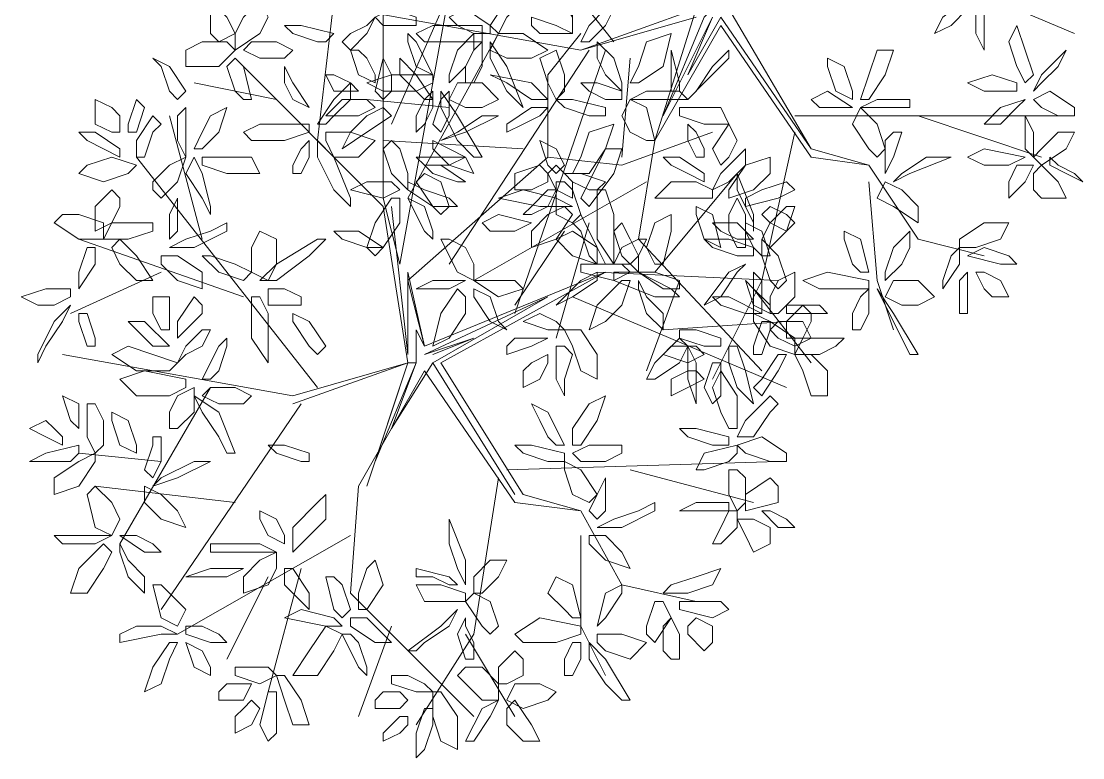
# Model space of a CAD drawing. Header units: millimetres. Extents: x 2529 to 2673, y 1639 to 1859.
# Drawn here: x 2566.157 to 2569.8, y 1700.599 to 1703.127 of the extents above; entities that cross this region are included whole.
import ezdxf

# ---------------------------------------------------------------- set-up
doc = ezdxf.new("R2010")
doc.units = ezdxf.units.MM
doc.layers.add('PDF_0', color=7, linetype='Continuous')

msp = doc.modelspace()

# ---------------------------------------------------------------- linework, layer by layer
at = {"layer": 'PDF_0', "lineweight": 9}
for points in [[(2569.4613, 1702.322), (2569.2354, 1702.3785), (2569.0659, 1702.6326), (2568.8683, 1702.6609), (2568.5576, 1703.1127), (2568.3317, 1702.7173), (2568.4729, 1703.1692), (2568.3882, 1703.7057), (2567.8799, 1704.214)], [(2568.1905, 1703.0562), (2567.541, 1703.8752)], [(2569.0377, 1703.3951), (2569.7719, 1703.0845)], [(2568.5576, 1703.1692), (2568.6988, 1703.2257), (2568.5294, 1703.1974), (2568.5011, 1703.2821), (2568.5294, 1703.1692), (2568.5011, 1703.1409), (2568.3599, 1702.8021), (2568.5294, 1703.1409), (2568.4447, 1702.9433), (2568.5576, 1703.1409), (2568.8683, 1702.6891), (2568.5859, 1703.1692), (2568.8683, 1702.6891), (2569.0659, 1702.6326)], [(2567.428, 1702.7738), (2567.6257, 1703.2257), (2567.4563, 1702.2937), (2567.3998, 1702.5197), (2567.3998, 1703.1974)], [(2567.1739, 1702.7173), (2567.2304, 1703.1974)], [(2568.0775, 1703.028), (2567.2868, 1703.1692)], [(2568.4729, 1703.1409), (2568.0775, 1703.028), (2568.4729, 1703.1692)], [(2567.7952, 1703.0845), (2567.4845, 1702.5197)], [(2568.0775, 1703.0845), (2567.9646, 1702.9433), (2567.9646, 1702.6609), (2568.2187, 1702.6326), (2568.5294, 1702.7456)], [(2568.1058, 1703.028), (2567.6257, 1702.2937)], [(2567.8516, 1702.1243), (2568.1623, 1703.028)], [(2567.5692, 1701.9831), (2567.7104, 1702.0396), (2567.541, 1701.9831), (2567.9646, 1702.1808), (2567.5692, 1701.9549), (2567.428, 1701.729), (2567.5128, 1701.9549), (2567.3716, 1701.616), (2567.4845, 1701.9549), (2567.3998, 1702.4914), (2566.8915, 1702.9997)], [(2568.2187, 1702.6609), (2568.247, 1702.9997)], [(2567.0327, 1702.8585), (2566.7503, 1702.915)], [(2567.6257, 1702.8303), (2567.3433, 1702.8585)], [(2566.7785, 1702.3785), (2566.6656, 1702.8021)], [(2568.8118, 1702.8021), (2569.7437, 1702.8021)], [(2569.2354, 1702.8021), (2569.659, 1702.6609)], [(2568.8118, 1702.7456), (2568.6988, 1702.2373), (2568.5294, 1701.8984)], [(2567.8799, 1702.6891), (2567.3998, 1702.7173)], [(2568.3317, 1702.7173), (2568.2752, 1702.3785), (2568.6988, 1701.9266)], [(2567.1739, 1701.8701), (2566.5526, 1702.6609)], [(2567.9646, 1702.6609), (2567.4845, 1702.2373), (2567.541, 1702.0113), (2568.1623, 1702.2655), (2567.5975, 1701.9549), (2567.8799, 1701.503), (2568.0775, 1701.4466)], [(2568.3317, 1702.2655), (2568.6141, 1702.6044)], [(2568.3035, 1702.5761), (2567.7104, 1702.2373)], [(2569.0659, 1702.5761), (2569.0942, 1702.2373), (2569.1507, 1702.0678)], [(2567.428, 1702.4914), (2567.4845, 1701.9831), (2567.4845, 1702.2655), (2567.541, 1702.0113), (2567.5128, 1702.0678), (2567.5128, 1701.9549), (2567.4845, 1701.9549), (2567.3433, 1701.5313)], [(2568.1058, 1702.4349), (2567.9928, 1702.0396)], [(2566.9197, 1702.1808), (2566.3549, 1702.3785)], [(2568.0211, 1702.4067), (2567.8516, 1702.1525)], [(2566.6373, 1702.2655), (2566.3267, 1702.1243)], [(2568.134, 1702.2655), (2568.7553, 1702.2373)], [(2568.4164, 1702.2373), (2568.3035, 1701.9266)], [(2568.6706, 1702.209), (2568.8683, 1701.9549)], [(2568.0493, 1702.1808), (2568.7835, 1701.8701)], [(2568.3599, 1702.0678), (2568.7835, 1702.0961)], [(2567.0892, 1701.8137), (2567.4845, 1701.9549), (2567.0892, 1701.8419), (2566.2985, 1701.9831)], [(2567.5692, 1701.9549), (2567.8516, 1701.503), (2567.5692, 1701.9549)], [(2568.4729, 1701.1359), (2568.2187, 1701.1924), (2568.0775, 1701.4466), (2567.8516, 1701.4748), (2567.541, 1701.9266), (2567.3151, 1701.5313), (2567.2868, 1701.1642), (2567.7104, 1700.7406)], [(2566.8068, 1701.8701), (2566.4961, 1701.3336)], [(2567.1174, 1701.8137), (2566.6373, 1701.1077)], [(2566.6373, 1701.616), (2566.3549, 1701.6442)], [(2567.8234, 1701.5878), (2568.7553, 1701.616)], [(2568.247, 1701.5878), (2568.6706, 1701.4748)], [(2567.7952, 1701.5595), (2567.7104, 1701.023), (2567.5128, 1700.7123)], [(2566.8915, 1701.4748), (2566.4114, 1701.5313)], [(2567.2868, 1701.3618), (2566.6938, 1701.023)], [(2568.0775, 1701.3618), (2568.0775, 1701.0512), (2568.1623, 1700.8818)], [(2567.1174, 1701.2489), (2567.0044, 1700.8253)], [(2567.0044, 1701.2206), (2566.8632, 1700.9382)], [(2567.428, 1701.0512), (2567.3151, 1700.7406)], [(2567.6822, 1701.023), (2567.8516, 1700.7406)]]:
    msp.add_lwpolyline(points, dxfattribs=at)
for points in [[(2567.9928, 1703.2257), (2568.0493, 1703.1409), (2568.0493, 1703.0845), (2568.0493, 1703.1692), (2568.0211, 1703.2821), (2567.9928, 1703.2821)], [(2567.8234, 1703.1409), (2567.8799, 1703.1974), (2567.8799, 1703.2539), (2567.8234, 1703.1974), (2567.7669, 1703.1127), (2567.7952, 1703.0845)], [(2569.4048, 1703.1692), (2569.3483, 1703.1127), (2569.2919, 1703.0845), (2569.3201, 1703.1409), (2569.4331, 1703.2257), (2569.4331, 1703.1974)], [(2566.9762, 1703.1974), (2567.0044, 1703.1409), (2566.9762, 1703.0845), (2566.8915, 1703.028), (2566.8915, 1703.0845), (2566.9197, 1703.1409)], [(2569.4613, 1703.1409), (2569.4613, 1703.0562), (2569.4613, 1703.028), (2569.4331, 1703.0845), (2569.4331, 1703.1974), (2569.4613, 1703.1974)], [(2566.8632, 1703.1409), (2566.8915, 1703.0845), (2566.835, 1703.0562), (2566.8068, 1703.0845), (2566.8068, 1703.1692), (2566.835, 1703.1692)], [(2567.2868, 1703.0845), (2567.3433, 1703.1127), (2567.3716, 1703.1409), (2567.3433, 1703.0845), (2567.2868, 1703.028), (2567.2586, 1703.0562)], [(2567.4845, 1703.1127), (2567.3998, 1703.1127), (2567.3716, 1703.1409), (2567.428, 1703.1692), (2567.5128, 1703.1409), (2567.5128, 1703.1127)], [(2567.7104, 1703.0845), (2567.654, 1703.1127), (2567.6257, 1703.1409), (2567.6822, 1703.1692), (2567.7669, 1703.1127), (2567.7669, 1703.0845)], [(2567.9364, 1703.0845), (2567.9928, 1703.0845), (2568.0493, 1703.0845), (2567.9928, 1703.1127), (2567.9081, 1703.1409), (2567.9081, 1703.1127)], [(2568.0775, 1703.0562), (2568.1058, 1703.0562), (2568.1623, 1703.1127), (2568.1905, 1703.1692), (2568.1623, 1703.1692), (2568.1058, 1703.1127)], [(2567.1739, 1703.0562), (2567.0892, 1703.0845), (2567.0609, 1703.1127), (2567.1174, 1703.1127), (2567.2304, 1703.0845), (2567.2021, 1703.0562)], [(2567.654, 1703.0562), (2567.541, 1703.0562), (2567.5128, 1703.0845), (2567.5692, 1703.1127), (2567.7387, 1703.1127), (2567.7387, 1703.0562)], [(2569.6025, 1702.915), (2569.6307, 1702.9433), (2569.6025, 1703.028), (2569.5743, 1703.1127), (2569.546, 1703.0562), (2569.5743, 1702.9715)], [(2567.5128, 1702.9715), (2567.5692, 1702.9433), (2567.5128, 1703.0562), (2567.4845, 1703.0845), (2567.4845, 1703.0562)], [(2567.6822, 1702.9715), (2567.7104, 1703.028), (2567.7104, 1703.0845), (2567.654, 1703.028), (2567.6257, 1702.9433), (2567.6257, 1702.915)], [(2567.7669, 1703.028), (2567.7952, 1703.0845), (2567.8799, 1703.0845), (2567.9646, 1703.028), (2567.9081, 1702.9997), (2567.8234, 1702.9997)], [(2568.247, 1702.915), (2568.2752, 1702.915), (2568.3599, 1702.9715), (2568.3882, 1703.0845), (2568.3035, 1703.0562), (2568.2752, 1702.9715)], [(2566.7785, 1703.0562), (2566.8632, 1703.0562), (2566.8915, 1703.028), (2566.835, 1702.9715), (2566.722, 1702.9715), (2566.722, 1703.028)], [(2566.9197, 1703.028), (2566.948, 1703.0562), (2567.0327, 1703.0562), (2567.0892, 1703.028), (2567.0609, 1702.9997), (2566.9762, 1702.9997)], [(2567.3433, 1702.9997), (2567.3716, 1702.9433), (2567.3716, 1702.915), (2567.3151, 1702.9433), (2567.2868, 1703.028), (2567.3151, 1703.028)], [(2567.6822, 1702.915), (2567.7104, 1702.915), (2567.7387, 1702.9715), (2567.7387, 1703.0562), (2567.7104, 1703.028), (2567.6822, 1702.9715)], [(2567.8234, 1702.8868), (2567.8799, 1702.8303), (2567.8234, 1702.9715), (2567.7669, 1703.0562), (2567.7669, 1702.9997)], [(2567.9928, 1702.8585), (2568.0211, 1702.8868), (2568.0211, 1702.9433), (2567.9928, 1703.028), (2567.9364, 1702.9997), (2567.9646, 1702.915)], [(2568.1623, 1702.9433), (2568.134, 1702.9997), (2568.134, 1703.0562), (2568.1905, 1702.9997), (2568.2187, 1702.915), (2568.2187, 1702.8868)], [(2568.3882, 1702.9715), (2568.3882, 1702.8868), (2568.4164, 1702.8868), (2568.4164, 1702.915), (2568.3882, 1703.028), (2568.3882, 1702.9997)], [(2568.5294, 1702.9715), (2568.4729, 1702.8868), (2568.4447, 1702.8585), (2568.5011, 1702.915), (2568.5859, 1702.9997), (2568.5859, 1703.028)], [(2569.0377, 1702.8585), (2569.0659, 1702.8585), (2569.1224, 1702.9433), (2569.1507, 1703.028), (2569.0942, 1703.028), (2569.0659, 1702.9433)], [(2569.7154, 1702.9715), (2569.7437, 1703.028), (2569.659, 1702.9433), (2569.6307, 1702.8868), (2569.659, 1702.915)], [(2566.6656, 1702.8868), (2566.6373, 1702.9715), (2566.6091, 1702.9997), (2566.6656, 1702.9715), (2566.722, 1702.8868), (2566.6938, 1702.8585)], [(2566.8915, 1702.8868), (2566.8632, 1702.9715), (2566.8915, 1702.9997), (2566.9197, 1702.9715), (2566.948, 1702.8585), (2566.9197, 1702.8585)], [(2567.428, 1702.9433), (2567.3998, 1702.9997), (2567.3716, 1702.8868), (2567.3998, 1702.8585), (2567.428, 1702.8868)], [(2567.5128, 1702.8868), (2567.4563, 1702.9433), (2567.4563, 1702.9997), (2567.5128, 1702.9433), (2567.5692, 1702.8585), (2567.541, 1702.8585)], [(2568.953, 1702.8868), (2568.9247, 1702.9715), (2568.9247, 1702.9997), (2568.9812, 1702.9715), (2569.0095, 1702.8868), (2569.0095, 1702.8585)], [(2567.0892, 1702.8585), (2567.1456, 1702.8303), (2567.0892, 1702.915), (2567.0609, 1702.9715), (2567.0609, 1702.915)], [(2567.3151, 1702.8868), (2567.2868, 1702.8868), (2567.2304, 1702.8868), (2567.2021, 1702.9433), (2567.2304, 1702.9433), (2567.2868, 1702.915)], [(2567.5128, 1702.8868), (2567.3998, 1702.8868), (2567.3433, 1702.915), (2567.428, 1702.9433), (2567.5692, 1702.9433), (2567.5692, 1702.915)], [(2567.8234, 1702.915), (2567.7669, 1702.9433), (2567.9081, 1702.915), (2567.9646, 1702.8585), (2567.9081, 1702.8585)], [(2569.5178, 1702.8868), (2569.4613, 1702.8868), (2569.4048, 1702.915), (2569.4895, 1702.9433), (2569.5743, 1702.915), (2569.5743, 1702.8868)], [(2567.2304, 1702.8021), (2567.2868, 1702.8585), (2567.2868, 1702.915), (2567.2304, 1702.8585), (2567.1739, 1702.7738), (2567.2021, 1702.7738)], [(2567.5128, 1702.7456), (2567.541, 1702.7738), (2567.5692, 1702.8303), (2567.5692, 1702.8868), (2567.541, 1702.8585), (2567.5128, 1702.8021)], [(2567.5975, 1702.8585), (2567.6257, 1702.8868), (2567.6257, 1702.8021), (2567.5975, 1702.7456), (2567.5692, 1702.7738)], [(2567.654, 1702.7173), (2567.5975, 1702.8303), (2567.5975, 1702.8868), (2567.654, 1702.8021), (2567.7387, 1702.6609), (2567.7104, 1702.6609)], [(2567.6257, 1702.8585), (2567.654, 1702.915), (2567.7387, 1702.915), (2567.7952, 1702.8585), (2567.7387, 1702.8303), (2567.6822, 1702.8303)], [(2568.1623, 1702.8585), (2568.1058, 1702.8868), (2568.0775, 1702.915), (2568.134, 1702.915), (2568.2187, 1702.8868), (2568.2187, 1702.8585)], [(2568.3882, 1702.8585), (2568.2752, 1702.8585), (2568.247, 1702.8585), (2568.3035, 1702.8868), (2568.4164, 1702.8868), (2568.4447, 1702.8585)], [(2568.953, 1702.8303), (2569.0095, 1702.8303), (2568.9247, 1702.8868), (2568.8683, 1702.8585), (2568.8965, 1702.8303)], [(2569.7154, 1702.8021), (2569.659, 1702.8303), (2569.6307, 1702.8585), (2569.6872, 1702.8868), (2569.7719, 1702.8303), (2569.7719, 1702.8021)], [(2566.4961, 1702.7456), (2566.4679, 1702.7456), (2566.4114, 1702.7738), (2566.4114, 1702.8585), (2566.4679, 1702.8303), (2566.4961, 1702.8021)], [(2566.5808, 1702.8303), (2566.5526, 1702.8585), (2566.5244, 1702.7738), (2566.5244, 1702.7456), (2566.5526, 1702.7456)], [(2567.3151, 1702.8021), (2567.2304, 1702.8021), (2567.2021, 1702.8021), (2567.2586, 1702.8585), (2567.3433, 1702.8585), (2567.3716, 1702.8303)], [(2568.1058, 1702.8021), (2568.0211, 1702.8303), (2567.9928, 1702.8585), (2568.0493, 1702.8585), (2568.1623, 1702.8303), (2568.1623, 1702.8021)], [(2568.247, 1702.7456), (2568.2187, 1702.8021), (2568.247, 1702.8585), (2568.3035, 1702.8303), (2568.3317, 1702.7173), (2568.3035, 1702.7173)], [(2569.1789, 1702.8303), (2569.0659, 1702.8303), (2569.0377, 1702.8303), (2569.0942, 1702.8585), (2569.2071, 1702.8585), (2569.2071, 1702.8303)], [(2569.5743, 1702.8303), (2569.6025, 1702.8585), (2569.5178, 1702.8303), (2569.4613, 1702.7738), (2569.5178, 1702.7738)], [(2566.6938, 1702.7173), (2566.722, 1702.6609), (2566.722, 1702.7738), (2566.722, 1702.8303), (2566.6938, 1702.8021)], [(2566.7785, 1702.7456), (2566.8068, 1702.8021), (2566.8632, 1702.8303), (2566.835, 1702.7456), (2566.7785, 1702.6891), (2566.7503, 1702.6891)], [(2567.3998, 1702.8303), (2567.428, 1702.8021), (2567.3433, 1702.7456), (2567.2586, 1702.6891), (2567.2868, 1702.7456), (2567.3433, 1702.8021)], [(2567.8799, 1702.7738), (2567.9364, 1702.8021), (2567.9646, 1702.8303), (2567.9081, 1702.8303), (2567.8234, 1702.7738), (2567.8234, 1702.7456)], [(2568.4164, 1702.8303), (2568.4164, 1702.8021), (2568.5011, 1702.7738), (2568.5859, 1702.7738), (2568.5576, 1702.8303), (2568.4729, 1702.8303)], [(2569.0659, 1702.6891), (2569.0095, 1702.7738), (2569.0377, 1702.8303), (2569.0942, 1702.7738), (2569.1224, 1702.6891), (2569.0942, 1702.6609)], [(2566.6091, 1702.7456), (2566.5808, 1702.6609), (2566.5526, 1702.6609), (2566.5526, 1702.7173), (2566.6091, 1702.8021), (2566.6373, 1702.7738)], [(2567.0609, 1702.7173), (2566.948, 1702.7173), (2566.9197, 1702.7456), (2566.9762, 1702.7738), (2567.1456, 1702.7738), (2567.1456, 1702.7456)], [(2567.7387, 1702.8021), (2567.7952, 1702.8021), (2567.6822, 1702.7456), (2567.5975, 1702.7173), (2567.654, 1702.7456)], [(2568.0493, 1702.6044), (2568.1058, 1702.6044), (2568.1623, 1702.6891), (2568.1905, 1702.7738), (2568.1058, 1702.7456), (2568.0775, 1702.6609)], [(2568.5011, 1702.6609), (2568.4729, 1702.6609), (2568.4447, 1702.7173), (2568.4447, 1702.7738), (2568.4729, 1702.7456), (2568.5011, 1702.6891)], [(2568.6141, 1702.7173), (2568.5859, 1702.7738), (2568.5294, 1702.6891), (2568.5576, 1702.6326), (2568.5859, 1702.6609)], [(2569.6307, 1702.7456), (2569.6307, 1702.6891), (2569.6307, 1702.6609), (2569.6025, 1702.6891), (2569.6025, 1702.7738), (2569.6025, 1702.8021)], [(2566.4396, 1702.6891), (2566.3832, 1702.7173), (2566.3549, 1702.7456), (2566.4114, 1702.7456), (2566.4961, 1702.6891), (2566.4961, 1702.6609)], [(2567.2021, 1702.7173), (2567.2021, 1702.7456), (2567.2868, 1702.7456), (2567.3716, 1702.7173), (2567.3151, 1702.6609), (2567.2304, 1702.6609)], [(2569.1224, 1702.7173), (2569.1224, 1702.6326), (2569.1224, 1702.6044), (2569.1507, 1702.6609), (2569.1789, 1702.7456), (2569.1507, 1702.7456)], [(2569.659, 1702.6891), (2569.7154, 1702.7456), (2569.7719, 1702.7456), (2569.7437, 1702.6891), (2569.659, 1702.6326), (2569.6307, 1702.6609)], [(2567.0892, 1702.6044), (2567.1174, 1702.6044), (2567.1456, 1702.6609), (2567.1456, 1702.7173), (2567.1174, 1702.6891), (2567.0892, 1702.6326)], [(2567.2304, 1702.5479), (2567.1739, 1702.6609), (2567.1739, 1702.7173), (2567.2304, 1702.6609), (2567.2868, 1702.5197), (2567.2868, 1702.4914)], [(2567.4563, 1702.6891), (2567.4845, 1702.6044), (2567.4845, 1702.5479), (2567.428, 1702.6044), (2567.3998, 1702.6891), (2567.428, 1702.7173)], [(2567.5692, 1702.7173), (2567.5692, 1702.6891), (2567.6257, 1702.6326), (2567.7104, 1702.6044), (2567.6822, 1702.6609), (2567.6257, 1702.6891)], [(2567.9928, 1702.6891), (2567.9364, 1702.7173), (2567.9646, 1702.6326), (2567.9928, 1702.6044), (2568.0211, 1702.6326)], [(2568.1058, 1702.5761), (2568.1623, 1702.6891), (2568.2187, 1702.6891), (2568.1905, 1702.6044), (2568.1058, 1702.4914), (2568.0775, 1702.5197)], [(2568.6423, 1702.6326), (2568.5859, 1702.5761), (2568.5294, 1702.5479), (2568.5576, 1702.6044), (2568.6423, 1702.6891), (2568.6423, 1702.6609)], [(2569.546, 1702.6326), (2569.6025, 1702.6609), (2569.4613, 1702.6891), (2569.4048, 1702.6609), (2569.4613, 1702.6326)], [(2566.5526, 1702.6326), (2566.5244, 1702.6044), (2566.4396, 1702.5761), (2566.3549, 1702.6044), (2566.3832, 1702.6326), (2566.4679, 1702.6609)], [(2566.6091, 1702.5761), (2566.6656, 1702.6326), (2566.722, 1702.6609), (2566.6938, 1702.5761), (2566.6373, 1702.5197), (2566.6091, 1702.5479)], [(2566.7785, 1702.5197), (2566.722, 1702.6044), (2566.7503, 1702.6609), (2566.7785, 1702.6044), (2566.8068, 1702.4914), (2566.8068, 1702.4632)], [(2566.7785, 1702.6609), (2566.7785, 1702.6326), (2566.8632, 1702.6044), (2566.9762, 1702.6044), (2566.948, 1702.6609), (2566.835, 1702.6609)], [(2567.6257, 1702.6326), (2567.6822, 1702.6609), (2567.5692, 1702.6609), (2567.5128, 1702.6609), (2567.541, 1702.6326)], [(2567.654, 1702.5761), (2567.6822, 1702.5761), (2567.5975, 1702.6326), (2567.541, 1702.6326), (2567.5692, 1702.6044)], [(2567.9646, 1702.6044), (2567.9646, 1702.5761), (2567.9081, 1702.5479), (2567.8516, 1702.5479), (2567.8516, 1702.6044), (2567.9364, 1702.6326)], [(2567.9928, 1702.6326), (2567.9646, 1702.6044), (2567.9928, 1702.5479), (2568.0493, 1702.5197), (2568.0493, 1702.5761), (2568.0211, 1702.6044)], [(2568.4447, 1702.6044), (2568.3882, 1702.6326), (2568.3599, 1702.6609), (2568.4164, 1702.6609), (2568.5011, 1702.6044), (2568.5011, 1702.5761)], [(2568.5859, 1702.5197), (2568.5859, 1702.5479), (2568.6423, 1702.6326), (2568.7271, 1702.6609), (2568.7271, 1702.6044), (2568.6706, 1702.5479)], [(2569.2636, 1702.6609), (2569.1789, 1702.6044), (2569.1507, 1702.5761), (2569.2071, 1702.6044), (2569.3483, 1702.6609), (2569.3201, 1702.6609)], [(2569.546, 1702.5761), (2569.5743, 1702.6326), (2569.6307, 1702.6326), (2569.6025, 1702.5761), (2569.546, 1702.5197), (2569.546, 1702.5479)], [(2569.6307, 1702.6044), (2569.659, 1702.6326), (2569.7154, 1702.5761), (2569.7437, 1702.5197), (2569.659, 1702.5197), (2569.6307, 1702.5479)], [(2569.6872, 1702.6609), (2569.6872, 1702.6326), (2569.7437, 1702.6044), (2569.8002, 1702.5761), (2569.7719, 1702.6044), (2569.7154, 1702.6326)], [(2567.5692, 1702.4914), (2567.5128, 1702.5761), (2567.541, 1702.6044), (2567.5975, 1702.5761), (2567.6257, 1702.4914), (2567.5975, 1702.4632)], [(2568.1058, 1702.5479), (2568.0493, 1702.5761), (2568.0211, 1702.6044), (2568.0775, 1702.6044), (2568.1623, 1702.5761), (2568.134, 1702.5479)], [(2568.6141, 1702.5479), (2568.6141, 1702.6044), (2568.6706, 1702.4632), (2568.6706, 1702.4067), (2568.6706, 1702.4349)], [(2567.3433, 1702.5761), (2567.2868, 1702.5479), (2567.3998, 1702.5197), (2567.4563, 1702.5479), (2567.428, 1702.5761)], [(2567.541, 1702.5479), (2567.6257, 1702.5197), (2567.654, 1702.4914), (2567.5692, 1702.4914), (2567.4845, 1702.5479), (2567.4845, 1702.5761)], [(2568.0493, 1702.5479), (2568.0775, 1702.4632), (2568.0493, 1702.4349), (2567.9928, 1702.4632), (2567.9928, 1702.5761), (2568.0211, 1702.5761)], [(2568.5294, 1702.5479), (2568.5294, 1702.5197), (2568.4164, 1702.5197), (2568.3317, 1702.5197), (2568.3882, 1702.5761), (2568.4729, 1702.5761)], [(2568.6988, 1702.5479), (2568.7835, 1702.5761), (2568.8118, 1702.5479), (2568.7553, 1702.5197), (2568.6423, 1702.4914), (2568.6423, 1702.5197)], [(2569.1224, 1702.5761), (2569.0942, 1702.5197), (2569.1507, 1702.4914), (2569.2354, 1702.4349), (2569.2354, 1702.4914), (2569.1789, 1702.5479)], [(2566.4961, 1702.4914), (2566.4679, 1702.4349), (2566.4114, 1702.4067), (2566.4114, 1702.4914), (2566.4679, 1702.5479), (2566.4961, 1702.5197)], [(2566.6656, 1702.4632), (2566.6938, 1702.5197), (2566.6938, 1702.4067), (2566.6656, 1702.3785), (2566.6656, 1702.4067)], [(2567.4563, 1702.5197), (2567.428, 1702.5197), (2567.3716, 1702.4349), (2567.3433, 1702.3502), (2567.3998, 1702.3502), (2567.4563, 1702.4349)], [(2567.541, 1702.4914), (2567.4845, 1702.5197), (2567.541, 1702.4067), (2567.5692, 1702.3785), (2567.5692, 1702.4067)], [(2567.8799, 1702.5479), (2567.7952, 1702.5197), (2567.9364, 1702.4914), (2568.0493, 1702.4914), (2567.9928, 1702.5197)], [(2567.9928, 1702.5479), (2567.9646, 1702.5479), (2567.9081, 1702.4914), (2567.8799, 1702.4632), (2567.9081, 1702.4632), (2567.9646, 1702.4914)], [(2568.1905, 1702.4632), (2568.1905, 1702.3502), (2568.1905, 1702.2937), (2568.134, 1702.3785), (2568.134, 1702.5479), (2568.1623, 1702.5479)], [(2568.5859, 1702.4067), (2568.5859, 1702.4632), (2568.6141, 1702.5197), (2568.6423, 1702.4632), (2568.6423, 1702.3502), (2568.6141, 1702.3502)], [(2568.0211, 1702.4914), (2568.0493, 1702.4632), (2567.9928, 1702.3785), (2567.9081, 1702.3502), (2567.9081, 1702.4067), (2567.9646, 1702.4632)], [(2568.5011, 1702.3785), (2568.5576, 1702.3502), (2568.5294, 1702.4632), (2568.4729, 1702.4914), (2568.4729, 1702.4632)], [(2568.6988, 1702.3785), (2568.7271, 1702.3502), (2568.7835, 1702.4067), (2568.8118, 1702.4914), (2568.7835, 1702.4914), (2568.7271, 1702.4349)], [(2568.6988, 1702.4632), (2568.7271, 1702.4914), (2568.7835, 1702.4632), (2568.8118, 1702.4349), (2568.7835, 1702.4067), (2568.7271, 1702.4349)], [(2566.3549, 1702.4632), (2566.4396, 1702.4349), (2566.4396, 1702.3785), (2566.3549, 1702.3785), (2566.2702, 1702.4349), (2566.2985, 1702.4632)], [(2567.8516, 1702.4067), (2567.9081, 1702.4349), (2567.7952, 1702.4632), (2567.7387, 1702.4349), (2567.7669, 1702.4067)], [(2568.0775, 1702.4067), (2568.1058, 1702.322), (2568.134, 1702.2937), (2568.134, 1702.3502), (2568.0775, 1702.4632), (2568.0493, 1702.4349)], [(2568.3035, 1702.3502), (2568.3317, 1702.4349), (2568.3882, 1702.4632), (2568.3882, 1702.4067), (2568.3599, 1702.2937), (2568.3317, 1702.2937)], [(2566.6091, 1702.4349), (2566.6091, 1702.4067), (2566.5244, 1702.3785), (2566.4396, 1702.3785), (2566.4679, 1702.4349), (2566.5526, 1702.4349)], [(2566.8068, 1702.4067), (2566.722, 1702.3785), (2566.6656, 1702.3502), (2566.7503, 1702.3502), (2566.8632, 1702.4067), (2566.8632, 1702.4349)], [(2568.247, 1702.3785), (2568.2752, 1702.322), (2568.2752, 1702.2655), (2568.2187, 1702.322), (2568.1905, 1702.4067), (2568.2187, 1702.4349)], [(2568.5576, 1702.4067), (2568.5294, 1702.4349), (2568.6141, 1702.4349), (2568.6706, 1702.3785), (2568.6141, 1702.3785)], [(2568.6706, 1702.3502), (2568.6423, 1702.4067), (2568.6423, 1702.4349), (2568.6988, 1702.4067), (2568.7271, 1702.322), (2568.6988, 1702.322)], [(2569.3766, 1702.3502), (2569.3766, 1702.3785), (2569.4613, 1702.4349), (2569.546, 1702.4349), (2569.5178, 1702.3785), (2569.4331, 1702.3502)], [(2566.4679, 1702.3502), (2566.4961, 1702.3785), (2566.5526, 1702.322), (2566.6091, 1702.2373), (2566.5526, 1702.2373), (2566.4961, 1702.2937)], [(2567.0044, 1702.2373), (2566.948, 1702.2655), (2566.948, 1702.3502), (2566.9762, 1702.4067), (2567.0327, 1702.3785), (2567.0327, 1702.2937)], [(2567.1456, 1702.322), (2567.0327, 1702.2373), (2566.9762, 1702.2373), (2567.0327, 1702.2937), (2567.1739, 1702.3785), (2567.2021, 1702.3785)], [(2567.3433, 1702.3502), (2567.2586, 1702.3785), (2567.2304, 1702.4067), (2567.3151, 1702.4067), (2567.3998, 1702.3502), (2567.3716, 1702.322)], [(2567.6822, 1702.3502), (2567.7104, 1702.2937), (2567.7104, 1702.2373), (2567.654, 1702.2655), (2567.5975, 1702.3785), (2567.6257, 1702.3785)], [(2568.1623, 1702.2937), (2568.134, 1702.2937), (2568.0493, 1702.322), (2567.9928, 1702.3785), (2568.0493, 1702.4067), (2568.134, 1702.3502)], [(2568.3035, 1702.3785), (2568.2752, 1702.3785), (2568.2187, 1702.3502), (2568.1905, 1702.2937), (2568.247, 1702.2937), (2568.2752, 1702.322)], [(2568.6706, 1702.322), (2568.6706, 1702.3502), (2568.5859, 1702.3785), (2568.5011, 1702.3785), (2568.5294, 1702.3502), (2568.6141, 1702.322)], [(2568.7271, 1702.2373), (2568.6988, 1702.322), (2568.6988, 1702.3785), (2568.7553, 1702.322), (2568.7835, 1702.2373), (2568.7553, 1702.209)], [(2569.0095, 1702.2937), (2568.9812, 1702.3785), (2568.9812, 1702.4067), (2569.0377, 1702.3785), (2569.0659, 1702.2655), (2569.0377, 1702.2655)], [(2569.1789, 1702.2937), (2569.2071, 1702.3502), (2569.2071, 1702.4067), (2569.1507, 1702.3502), (2569.1224, 1702.2655), (2569.1224, 1702.2373)], [(2566.3549, 1702.2655), (2566.3549, 1702.209), (2566.4114, 1702.2937), (2566.4114, 1702.3502), (2566.3832, 1702.3502)], [(2569.3201, 1702.2373), (2569.3201, 1702.209), (2569.3766, 1702.2937), (2569.3766, 1702.3502), (2569.3483, 1702.322)], [(2569.4613, 1702.3502), (2569.4048, 1702.322), (2569.5178, 1702.2937), (2569.5743, 1702.2937), (2569.546, 1702.322)], [(2566.6373, 1702.322), (2566.6373, 1702.2937), (2566.6938, 1702.2373), (2566.7785, 1702.209), (2566.7785, 1702.2655), (2566.6938, 1702.322)], [(2566.8915, 1702.2937), (2566.8068, 1702.322), (2566.7785, 1702.322), (2566.835, 1702.2655), (2566.9197, 1702.2373), (2566.948, 1702.2655)], [(2568.0775, 1702.2373), (2568.0211, 1702.1808), (2567.9928, 1702.1525), (2568.0493, 1702.1808), (2568.134, 1702.2373), (2568.134, 1702.2655)], [(2568.134, 1702.2937), (2568.2187, 1702.2937), (2568.247, 1702.2655), (2568.1905, 1702.2373), (2568.0775, 1702.2655), (2568.0775, 1702.2937)], [(2568.2752, 1702.2655), (2568.3882, 1702.209), (2568.4164, 1702.1808), (2568.3317, 1702.1808), (2568.1905, 1702.2373), (2568.1905, 1702.2655)], [(2568.3317, 1702.2655), (2568.2752, 1702.2655), (2568.3599, 1702.209), (2568.4164, 1702.209), (2568.4164, 1702.2373)], [(2568.5576, 1702.1808), (2568.5011, 1702.1525), (2568.5859, 1702.2655), (2568.6423, 1702.2937), (2568.6141, 1702.2655)], [(2568.6988, 1702.1808), (2568.6988, 1702.2373), (2568.6706, 1702.2655), (2568.6706, 1702.2373), (2568.6706, 1702.1243), (2568.6988, 1702.1243)], [(2568.7271, 1702.1808), (2568.7553, 1702.2373), (2568.8118, 1702.2655), (2568.8118, 1702.1808), (2568.7553, 1702.1243), (2568.7271, 1702.1243)], [(2569.0095, 1702.209), (2568.8965, 1702.209), (2568.84, 1702.2373), (2568.9247, 1702.2655), (2569.0659, 1702.2373), (2569.0659, 1702.209)], [(2569.3766, 1702.1808), (2569.3766, 1702.2373), (2569.4048, 1702.2655), (2569.4048, 1702.209), (2569.4048, 1702.1243), (2569.3766, 1702.1243)], [(2569.4331, 1702.2655), (2569.4613, 1702.2655), (2569.5178, 1702.2373), (2569.546, 1702.1808), (2569.4895, 1702.1808), (2569.4613, 1702.209)], [(2567.5692, 1702.2373), (2567.5128, 1702.209), (2567.6257, 1702.209), (2567.6822, 1702.2373), (2567.654, 1702.2373)], [(2567.7669, 1702.2373), (2567.7104, 1702.2373), (2567.7952, 1702.1808), (2567.8799, 1702.209), (2567.8516, 1702.2373)], [(2568.247, 1702.2373), (2568.2187, 1702.2373), (2568.134, 1702.1525), (2568.1058, 1702.0678), (2568.1623, 1702.0961), (2568.2187, 1702.1525)], [(2568.3035, 1702.1808), (2568.3599, 1702.1243), (2568.3599, 1702.0678), (2568.3035, 1702.1243), (2568.2752, 1702.209), (2568.2752, 1702.2373)], [(2568.6706, 1702.209), (2568.6423, 1702.2373), (2568.6706, 1702.1525), (2568.7271, 1702.1243), (2568.7271, 1702.1525)], [(2569.1224, 1702.1808), (2569.1507, 1702.2373), (2569.2354, 1702.2373), (2569.2919, 1702.1808), (2569.2354, 1702.1525), (2569.1789, 1702.1525)], [(2566.3267, 1702.1808), (2566.3267, 1702.209), (2566.242, 1702.209), (2566.1573, 1702.1808), (2566.2137, 1702.1525), (2566.2702, 1702.1525)], [(2567.1174, 1702.1525), (2567.1174, 1702.1808), (2567.0609, 1702.209), (2567.0044, 1702.209), (2567.0044, 1702.1525), (2567.0892, 1702.1525)], [(2567.6822, 1702.1808), (2567.654, 1702.209), (2567.5975, 1702.1243), (2567.5692, 1702.0113), (2567.6257, 1702.0396), (2567.6822, 1702.1243)], [(2567.7669, 1702.1808), (2567.7952, 1702.0961), (2567.8234, 1702.0678), (2567.7669, 1702.0961), (2567.7104, 1702.1808), (2567.7104, 1702.209)], [(2569.0095, 1702.0678), (2569.0377, 1702.0678), (2569.0659, 1702.1243), (2569.0659, 1702.209), (2569.0377, 1702.1808), (2569.0095, 1702.1243)], [(2569.1789, 1702.0396), (2569.1224, 1702.1525), (2569.0942, 1702.209), (2569.1507, 1702.1243), (2569.2354, 1701.9831), (2569.2071, 1701.9831)], [(2566.242, 1702.0113), (2566.2985, 1702.0961), (2566.3267, 1702.1525), (2566.2702, 1702.0961), (2566.2137, 1701.9831), (2566.2137, 1701.9549)], [(2566.6656, 1702.0678), (2566.6373, 1702.0678), (2566.6091, 1702.1243), (2566.6091, 1702.1808), (2566.6656, 1702.1808), (2566.6656, 1702.1243)], [(2566.7785, 1702.1243), (2566.722, 1702.0678), (2566.6938, 1702.0396), (2566.6938, 1702.0961), (2566.7503, 1702.1808), (2566.7785, 1702.1525)], [(2567.0044, 1702.1243), (2567.0044, 1702.0113), (2567.0044, 1701.9549), (2566.948, 1702.0396), (2566.948, 1702.1808), (2566.9762, 1702.1808)], [(2568.6423, 1702.1243), (2568.6988, 1702.1243), (2568.5859, 1702.1808), (2568.5294, 1702.1808), (2568.5576, 1702.1525)], [(2568.8683, 1702.0961), (2568.84, 1702.0396), (2568.7835, 1702.0396), (2568.7835, 1702.0961), (2568.84, 1702.1525), (2568.8683, 1702.1243)], [(2568.7835, 1702.1525), (2568.7835, 1702.1243), (2568.84, 1702.1243), (2568.9247, 1702.1243), (2568.8965, 1702.1525), (2568.8118, 1702.1525)], [(2566.4114, 1702.0396), (2566.3832, 1702.1243), (2566.3549, 1702.1243), (2566.3549, 1702.0961), (2566.3832, 1702.0113), (2566.4114, 1702.0113)], [(2567.1456, 1702.0113), (2567.0892, 1702.0961), (2567.0892, 1702.1243), (2567.1456, 1702.0961), (2567.2021, 1702.0113), (2567.1739, 1701.9831)], [(2567.9364, 1702.1243), (2567.8799, 1702.0961), (2567.9646, 1702.0678), (2568.0211, 1702.0678), (2567.9928, 1702.0961)], [(2568.7271, 1702.0961), (2568.8118, 1702.0396), (2568.8118, 1701.9831), (2568.7271, 1702.0113), (2568.6706, 1702.0961), (2568.6706, 1702.1243)], [(2566.6091, 1702.0113), (2566.5526, 1702.0678), (2566.5244, 1702.0961), (2566.5808, 1702.0961), (2566.6656, 1702.0113), (2566.6373, 1702.0113)], [(2568.6706, 1702.0113), (2568.6988, 1702.0961), (2568.7271, 1702.0961), (2568.7271, 1702.0678), (2568.6988, 1701.9831), (2568.6706, 1701.9831)], [(2568.7271, 1702.0678), (2568.7553, 1702.0961), (2568.84, 1702.0961), (2568.8683, 1702.0396), (2568.8118, 1702.0113), (2568.7553, 1702.0396)], [(2566.7785, 1702.0113), (2566.722, 1701.9831), (2566.6938, 1701.9549), (2566.722, 1702.0113), (2566.7785, 1702.0678), (2566.8068, 1702.0678)], [(2568.0211, 1702.0678), (2568.0775, 1702.0678), (2568.134, 1701.9831), (2568.134, 1701.8984), (2568.0775, 1701.9266), (2568.0493, 1702.0113)], [(2568.4729, 1702.0678), (2568.5576, 1702.0396), (2568.5576, 1702.0113), (2568.5011, 1702.0113), (2568.4164, 1702.0396), (2568.4164, 1702.0678)], [(2566.6938, 1701.9549), (2566.6656, 1701.9266), (2566.5526, 1701.9266), (2566.4679, 1701.9831), (2566.5244, 1702.0113), (2566.6091, 1701.9831)], [(2566.835, 1701.9266), (2566.8632, 1702.0113), (2566.8632, 1702.0396), (2566.835, 1702.0113), (2566.7785, 1701.8984), (2566.8068, 1701.8984)], [(2567.8516, 1702.0396), (2567.9081, 1702.0396), (2567.9646, 1702.0396), (2567.9081, 1702.0113), (2567.8234, 1701.9831), (2567.8234, 1702.0113)], [(2568.0493, 1701.9831), (2568.0211, 1701.8984), (2568.0211, 1701.8419), (2567.9928, 1701.8984), (2567.9928, 1702.0113), (2568.0211, 1702.0113)], [(2568.4164, 1701.9549), (2568.3317, 1701.8984), (2568.3035, 1701.8984), (2568.3317, 1701.9549), (2568.4164, 1702.0396), (2568.4447, 1702.0113)], [(2568.3882, 1702.0113), (2568.3599, 1701.9831), (2568.4447, 1701.9549), (2568.5011, 1701.9831), (2568.4729, 1702.0113)], [(2568.4729, 1701.9549), (2568.4447, 1702.0113), (2568.4447, 1701.8984), (2568.4729, 1701.8137), (2568.4729, 1701.8701)], [(2568.5859, 1702.0113), (2568.6141, 1702.0113), (2568.6423, 1701.9266), (2568.6706, 1701.8137), (2568.6141, 1701.8701), (2568.5859, 1701.9549)], [(2568.9812, 1702.0396), (2568.953, 1702.0113), (2568.8965, 1701.9831), (2568.8118, 1701.9831), (2568.84, 1702.0396), (2568.9247, 1702.0396)], [(2567.9646, 1701.9831), (2567.9646, 1701.9549), (2567.9364, 1701.8984), (2567.8799, 1701.8701), (2567.8799, 1701.9266), (2567.9081, 1701.9549)], [(2568.6988, 1701.8984), (2568.7553, 1701.9831), (2568.7835, 1701.9831), (2568.7553, 1701.9266), (2568.6988, 1701.8419), (2568.6706, 1701.8701)], [(2568.8118, 1701.9831), (2568.8683, 1701.9831), (2568.9247, 1701.9266), (2568.9247, 1701.8419), (2568.8683, 1701.8419), (2568.84, 1701.9266)], [(2568.5576, 1701.9266), (2568.5576, 1701.8419), (2568.5294, 1701.8137), (2568.5011, 1701.8701), (2568.5294, 1701.9549), (2568.5576, 1701.9549)], [(2566.6656, 1701.8419), (2566.5526, 1701.8419), (2566.4961, 1701.8984), (2566.5808, 1701.9266), (2566.722, 1701.8984), (2566.722, 1701.8701)], [(2568.4729, 1701.9266), (2568.5011, 1701.8984), (2568.4447, 1701.8701), (2568.3882, 1701.8419), (2568.3882, 1701.8984), (2568.4447, 1701.9266)], [(2568.5859, 1701.729), (2568.6141, 1701.729), (2568.6141, 1701.8419), (2568.5576, 1701.9266), (2568.5294, 1701.8701), (2568.5576, 1701.7854)], [(2566.6656, 1701.729), (2566.6938, 1701.729), (2566.7503, 1701.7854), (2566.7503, 1701.8701), (2566.6938, 1701.8419), (2566.6656, 1701.7854)], [(2566.7785, 1701.8419), (2566.8068, 1701.8701), (2566.8915, 1701.8701), (2566.948, 1701.8419), (2566.9197, 1701.8137), (2566.835, 1701.8137)], [(2566.3549, 1701.8137), (2566.2985, 1701.8419), (2566.3267, 1701.7572), (2566.3549, 1701.729), (2566.3549, 1701.7572)], [(2566.835, 1701.7007), (2566.7785, 1701.7854), (2566.7503, 1701.8419), (2566.835, 1701.7854), (2566.8915, 1701.6442), (2566.8632, 1701.6442)], [(2568.0493, 1701.6725), (2568.0775, 1701.6725), (2568.134, 1701.7572), (2568.1623, 1701.8419), (2568.1058, 1701.8137), (2568.0493, 1701.729)], [(2568.7271, 1701.7854), (2568.6706, 1701.7007), (2568.6141, 1701.7007), (2568.6423, 1701.7572), (2568.7271, 1701.8419), (2568.7553, 1701.8137)], [(2566.4396, 1701.7572), (2566.4396, 1701.6725), (2566.4114, 1701.6442), (2566.3832, 1701.7007), (2566.3832, 1701.8137), (2566.4114, 1701.8137)], [(2567.9646, 1701.7007), (2567.9364, 1701.7572), (2567.9081, 1701.8137), (2567.9646, 1701.7854), (2568.0211, 1701.6725), (2567.9928, 1701.6725)], [(2566.2985, 1701.7007), (2566.2985, 1701.6725), (2566.242, 1701.7007), (2566.1855, 1701.729), (2566.242, 1701.7572), (2566.2702, 1701.729)], [(2566.4961, 1701.6725), (2566.4679, 1701.7572), (2566.4679, 1701.7854), (2566.5244, 1701.7572), (2566.5526, 1701.6725), (2566.5526, 1701.6442)], [(2568.5294, 1701.6725), (2568.4447, 1701.7007), (2568.4164, 1701.729), (2568.4729, 1701.729), (2568.5859, 1701.7007), (2568.5859, 1701.6725)], [(2566.6091, 1701.6725), (2566.5808, 1701.5878), (2566.6091, 1701.5595), (2566.6373, 1701.616), (2566.6373, 1701.7007), (2566.6091, 1701.7007)], [(2568.7271, 1701.616), (2568.6423, 1701.6442), (2568.6141, 1701.6725), (2568.6988, 1701.7007), (2568.7835, 1701.6442), (2568.7835, 1701.616)], [(2566.3267, 1701.616), (2566.242, 1701.616), (2566.1855, 1701.616), (2566.242, 1701.6442), (2566.3549, 1701.6725), (2566.3549, 1701.6442)], [(2566.4114, 1701.6442), (2566.4114, 1701.616), (2566.3549, 1701.5313), (2566.2702, 1701.503), (2566.2702, 1701.5595), (2566.3549, 1701.616)], [(2567.1174, 1701.616), (2567.0327, 1701.6442), (2567.0044, 1701.6725), (2567.0609, 1701.6725), (2567.1456, 1701.6442), (2567.1456, 1701.616)], [(2567.9646, 1701.616), (2567.8799, 1701.6442), (2567.8516, 1701.6725), (2567.9081, 1701.6725), (2568.0211, 1701.6442), (2568.0211, 1701.616)], [(2568.1623, 1701.616), (2568.0775, 1701.616), (2568.0493, 1701.6442), (2568.1058, 1701.6725), (2568.2187, 1701.6725), (2568.2187, 1701.6442)], [(2568.5859, 1701.616), (2568.5011, 1701.5878), (2568.4729, 1701.5878), (2568.5011, 1701.6442), (2568.6141, 1701.6725), (2568.6141, 1701.6442)], [(2566.7503, 1701.616), (2566.8068, 1701.616), (2566.6938, 1701.5595), (2566.6091, 1701.5313), (2566.6373, 1701.5595)], [(2568.0493, 1701.503), (2568.0211, 1701.5878), (2568.0211, 1701.616), (2568.0775, 1701.5878), (2568.134, 1701.503), (2568.1058, 1701.4748)], [(2568.6423, 1701.5595), (2568.6423, 1701.4748), (2568.6141, 1701.4466), (2568.5859, 1701.503), (2568.5859, 1701.5878), (2568.6141, 1701.5878)], [(2568.134, 1701.503), (2568.1623, 1701.5595), (2568.1623, 1701.4466), (2568.134, 1701.4183), (2568.1058, 1701.4466)], [(2568.6423, 1701.503), (2568.7271, 1701.5595), (2568.7553, 1701.5313), (2568.7553, 1701.4748), (2568.6423, 1701.4466), (2568.6423, 1701.4748)], [(2566.4679, 1701.4748), (2566.4961, 1701.4183), (2566.4679, 1701.3618), (2566.4114, 1701.3901), (2566.3832, 1701.503), (2566.4114, 1701.5313)], [(2566.5808, 1701.5313), (2566.5808, 1701.4748), (2566.6373, 1701.4183), (2566.722, 1701.3901), (2566.6938, 1701.4466), (2566.6373, 1701.503)], [(2567.0892, 1701.3901), (2567.1739, 1701.4748), (2567.2021, 1701.503), (2567.2021, 1701.4183), (2567.0892, 1701.3054), (2567.0892, 1701.3336)], [(2568.2752, 1701.4466), (2568.1905, 1701.4183), (2568.134, 1701.3901), (2568.2187, 1701.3901), (2568.3317, 1701.4466), (2568.3317, 1701.4748)], [(2568.5576, 1701.4466), (2568.4447, 1701.4466), (2568.4164, 1701.4466), (2568.4729, 1701.4748), (2568.5859, 1701.4748), (2568.5859, 1701.4466)], [(2566.9762, 1701.4466), (2566.9762, 1701.4183), (2567.0044, 1701.3618), (2567.0609, 1701.3336), (2567.0609, 1701.3618), (2567.0327, 1701.4183)], [(2568.5576, 1701.3901), (2568.5859, 1701.4466), (2568.6141, 1701.4466), (2568.6141, 1701.3901), (2568.5576, 1701.3336), (2568.5294, 1701.3336)], [(2568.6988, 1701.4466), (2568.7553, 1701.3901), (2568.8118, 1701.3901), (2568.7835, 1701.4183), (2568.7271, 1701.4466)], [(2567.6257, 1701.3336), (2567.6257, 1701.4183), (2567.6822, 1701.2771), (2567.6822, 1701.1924), (2567.654, 1701.2489)], [(2568.6141, 1701.4183), (2568.6706, 1701.4183), (2568.7271, 1701.3901), (2568.7271, 1701.3336), (2568.6706, 1701.3054), (2568.6423, 1701.3618)], [(2566.3267, 1701.3618), (2566.4396, 1701.3618), (2566.4679, 1701.3618), (2566.4114, 1701.3336), (2566.2985, 1701.3336), (2566.2702, 1701.3618)], [(2566.5526, 1701.3618), (2566.4961, 1701.3618), (2566.5808, 1701.3054), (2566.6373, 1701.3054), (2566.6091, 1701.3336)], [(2568.1058, 1701.3618), (2568.1058, 1701.3336), (2568.1623, 1701.2771), (2568.247, 1701.2489), (2568.2187, 1701.3054), (2568.1623, 1701.3618)], [(2566.4679, 1701.3054), (2566.4396, 1701.3336), (2566.3549, 1701.2489), (2566.3267, 1701.1642), (2566.3832, 1701.1642), (2566.4396, 1701.2489)], [(2566.5244, 1701.2771), (2566.5808, 1701.2206), (2566.5808, 1701.1642), (2566.5244, 1701.2206), (2566.4961, 1701.3054), (2566.4961, 1701.3336)], [(2566.8632, 1701.3336), (2566.9762, 1701.3336), (2567.0327, 1701.3054), (2566.948, 1701.3054), (2566.8068, 1701.3054), (2566.8068, 1701.3336)], [(2567.0327, 1701.3054), (2567.0327, 1701.2489), (2567.0044, 1701.1924), (2566.9197, 1701.1642), (2566.9197, 1701.2206), (2566.9762, 1701.2771)], [(2566.8632, 1701.2206), (2566.9197, 1701.2489), (2566.8068, 1701.2489), (2566.722, 1701.2206), (2566.7785, 1701.2206)], [(2567.0609, 1701.1924), (2567.1174, 1701.1359), (2567.1456, 1701.1077), (2567.1456, 1701.1642), (2567.0892, 1701.2489), (2567.0609, 1701.2489)], [(2567.3151, 1701.1642), (2567.3433, 1701.2489), (2567.3716, 1701.2771), (2567.3998, 1701.1924), (2567.3433, 1701.1077), (2567.3151, 1701.1077)], [(2567.5692, 1701.2206), (2567.6257, 1701.1924), (2567.654, 1701.1924), (2567.6257, 1701.2206), (2567.5128, 1701.2489), (2567.5128, 1701.2206)], [(2567.7104, 1701.1642), (2567.7387, 1701.1642), (2567.7952, 1701.2206), (2567.8234, 1701.2771), (2567.7669, 1701.2771), (2567.7104, 1701.2206)], [(2568.3599, 1701.1642), (2568.3882, 1701.1924), (2568.4729, 1701.2206), (2568.5576, 1701.2489), (2568.5294, 1701.1924), (2568.4447, 1701.1642)], [(2567.2586, 1701.1924), (2567.2868, 1701.1077), (2567.2586, 1701.0794), (2567.2304, 1701.1077), (2567.2021, 1701.2206), (2567.2304, 1701.2206)], [(2568.0211, 1701.1077), (2567.9646, 1701.1642), (2567.9928, 1701.2206), (2568.0493, 1701.1924), (2568.0775, 1701.0794), (2568.0493, 1701.0794)], [(2566.6656, 1701.1642), (2566.722, 1701.1077), (2566.6938, 1701.0512), (2566.6373, 1701.0794), (2566.6091, 1701.1924), (2566.6373, 1701.1924)], [(2567.6822, 1701.1359), (2567.6822, 1701.1642), (2567.5975, 1701.1924), (2567.5128, 1701.1924), (2567.541, 1701.1359), (2567.6257, 1701.1359)], [(2568.1623, 1701.0794), (2568.134, 1701.0512), (2568.1623, 1701.1642), (2568.2187, 1701.1924), (2568.2187, 1701.1642)], [(2567.7387, 1701.0512), (2567.6822, 1701.1359), (2567.7104, 1701.1642), (2567.7669, 1701.1359), (2567.7952, 1701.0512), (2567.7669, 1701.023)], [(2568.3035, 1701.0512), (2568.3317, 1701.1359), (2568.3599, 1701.1359), (2568.3882, 1701.0794), (2568.3317, 1700.9947), (2568.3035, 1701.023)], [(2568.4729, 1701.1359), (2568.5576, 1701.1359), (2568.5859, 1701.1077), (2568.5294, 1701.0794), (2568.4164, 1701.1077), (2568.4164, 1701.1359)], [(2567.1174, 1701.1077), (2567.0609, 1701.0794), (2567.2021, 1701.0512), (2567.2586, 1701.0512), (2567.2304, 1701.0794)], [(2567.541, 1700.9947), (2567.6257, 1701.0512), (2567.654, 1701.1077), (2567.5975, 1701.0512), (2567.4845, 1700.9665), (2567.5128, 1700.9665)], [(2567.3433, 1701.0794), (2567.3998, 1701.023), (2567.428, 1700.9947), (2567.3716, 1700.9947), (2567.2868, 1701.0512), (2567.2868, 1701.0794)], [(2567.7104, 1700.9947), (2567.6822, 1701.0512), (2567.6822, 1701.0794), (2567.654, 1701.023), (2567.6822, 1700.9382), (2567.7104, 1700.9382)], [(2567.9928, 1700.9947), (2567.8799, 1700.9947), (2567.8516, 1701.023), (2567.9364, 1701.0794), (2568.0775, 1701.0512), (2568.0775, 1701.023)], [(2568.3599, 1700.9665), (2568.3599, 1701.0512), (2568.3882, 1701.0794), (2568.4164, 1701.023), (2568.4164, 1700.9382), (2568.3882, 1700.9382)], [(2568.4447, 1701.0512), (2568.4729, 1701.0794), (2568.5294, 1701.0512), (2568.5294, 1700.9947), (2568.5011, 1700.9665), (2568.4447, 1701.023)], [(2566.5526, 1701.0512), (2566.6373, 1701.0512), (2566.6938, 1701.023), (2566.6373, 1701.023), (2566.4961, 1700.9947), (2566.4961, 1701.023)], [(2566.7785, 1701.0512), (2566.835, 1701.023), (2566.8632, 1700.9947), (2566.8068, 1700.9947), (2566.722, 1701.023), (2566.722, 1701.0512)], [(2567.2586, 1701.023), (2567.2021, 1701.0512), (2567.1456, 1700.9665), (2567.0892, 1700.8818), (2567.1739, 1700.8818), (2567.2304, 1700.9665)], [(2567.3151, 1700.9947), (2567.3433, 1700.91), (2567.3433, 1700.8818), (2567.3151, 1700.91), (2567.2586, 1701.023), (2567.2868, 1701.023)], [(2568.134, 1700.9947), (2568.134, 1701.023), (2568.2187, 1701.023), (2568.3035, 1700.9947), (2568.247, 1700.9382), (2568.1623, 1700.9665)], [(2566.6938, 1700.9947), (2566.6656, 1700.9947), (2566.6091, 1700.91), (2566.5808, 1700.8253), (2566.6373, 1700.8535), (2566.6656, 1700.9382)], [(2566.7785, 1700.9665), (2566.722, 1700.9947), (2566.7503, 1700.91), (2566.8068, 1700.8818), (2566.8068, 1700.91)], [(2568.0211, 1700.8818), (2568.0493, 1700.8818), (2568.0775, 1700.9382), (2568.0775, 1700.9947), (2568.0493, 1700.9947), (2568.0211, 1700.9382)], [(2568.1623, 1700.8535), (2568.1058, 1700.9382), (2568.1058, 1700.9947), (2568.1623, 1700.9382), (2568.247, 1700.797), (2568.2187, 1700.797)], [(2567.8799, 1700.8818), (2567.8234, 1700.8535), (2567.7952, 1700.8535), (2567.7952, 1700.91), (2567.8516, 1700.9665), (2567.8799, 1700.9382)], [(2566.9197, 1700.91), (2567.0044, 1700.91), (2567.0327, 1700.8818), (2566.9762, 1700.8535), (2566.8915, 1700.8818), (2566.8915, 1700.91)], [(2567.0327, 1700.8818), (2567.0609, 1700.8818), (2567.1174, 1700.797), (2567.1456, 1700.7123), (2567.0892, 1700.7123), (2567.0609, 1700.797)], [(2567.4845, 1700.8818), (2567.541, 1700.8535), (2567.5692, 1700.8253), (2567.5128, 1700.8253), (2567.428, 1700.8535), (2567.428, 1700.8818)], [(2567.7387, 1700.91), (2567.7952, 1700.8535), (2567.7952, 1700.797), (2567.7387, 1700.797), (2567.654, 1700.8818), (2567.6822, 1700.91)], [(2566.8632, 1700.8535), (2566.9197, 1700.8535), (2566.948, 1700.8535), (2566.9197, 1700.797), (2566.835, 1700.797), (2566.835, 1700.8253)], [(2567.9928, 1700.8253), (2567.9646, 1700.797), (2567.8799, 1700.7688), (2567.8234, 1700.797), (2567.8516, 1700.8535), (2567.9364, 1700.8535)], [(2567.0327, 1700.7688), (2567.0327, 1700.6841), (2567.0044, 1700.6558), (2566.9762, 1700.7123), (2567.0044, 1700.8253), (2567.0327, 1700.8253)], [(2567.3998, 1700.8253), (2567.4563, 1700.8253), (2567.4845, 1700.797), (2567.4563, 1700.7688), (2567.3716, 1700.7688), (2567.3716, 1700.797)], [(2567.5692, 1700.8253), (2567.5975, 1700.8253), (2567.654, 1700.7406), (2567.654, 1700.6276), (2567.5975, 1700.6558), (2567.5692, 1700.7406)], [(2566.948, 1700.797), (2566.9762, 1700.7688), (2566.948, 1700.7123), (2566.8915, 1700.6841), (2566.8915, 1700.7406), (2566.9197, 1700.7688)], [(2567.5692, 1700.7123), (2567.541, 1700.6276), (2567.5128, 1700.5994), (2567.5128, 1700.6841), (2567.541, 1700.7688), (2567.5692, 1700.7688)], [(2567.7104, 1700.7123), (2567.7387, 1700.7688), (2567.7952, 1700.797), (2567.7669, 1700.7406), (2567.7104, 1700.6558), (2567.6822, 1700.6558)], [(2567.8234, 1700.7688), (2567.8516, 1700.797), (2567.9081, 1700.7123), (2567.9364, 1700.6558), (2567.8799, 1700.6558), (2567.8234, 1700.7123)], [(2567.4845, 1700.7406), (2567.4845, 1700.7123), (2567.4563, 1700.6841), (2567.3998, 1700.6558), (2567.3998, 1700.6841), (2567.4563, 1700.7406)]]:
    msp.add_lwpolyline(points, close=True, dxfattribs=at)

doc.saveas('drawing.dxf')
